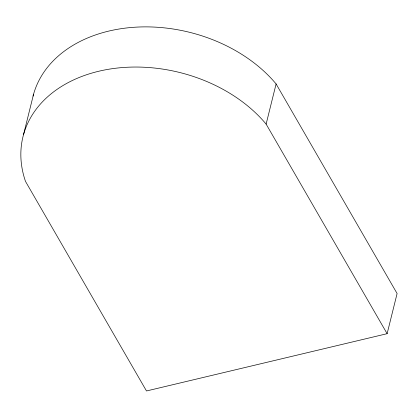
<?xml version="1.0" encoding="UTF-8"?>
<svg xmlns="http://www.w3.org/2000/svg" width="418" height="418" viewBox="0 0 418 418"><rect width="100%" height="100%" fill="white"/><g stroke="black" fill="none" stroke-linecap="round" stroke-linejoin="round"><path stroke-width="0.63" d="M23.596 134.356L33.571 94.196M266.125 124.104A136.472 99.944 13.9 0 0 98.758 71.248A136.472 99.944 13.9 0 0 25.493 181.391L146.493 390.971L387.125 333.684L266.125 124.104L276.099 83.945A136.472 99.944 13.9 0 0 137.219 27.086A136.472 99.944 13.9 0 0 33.069 96.056M387.125 333.684L397.1 293.525L276.099 83.945"/></g></svg>
